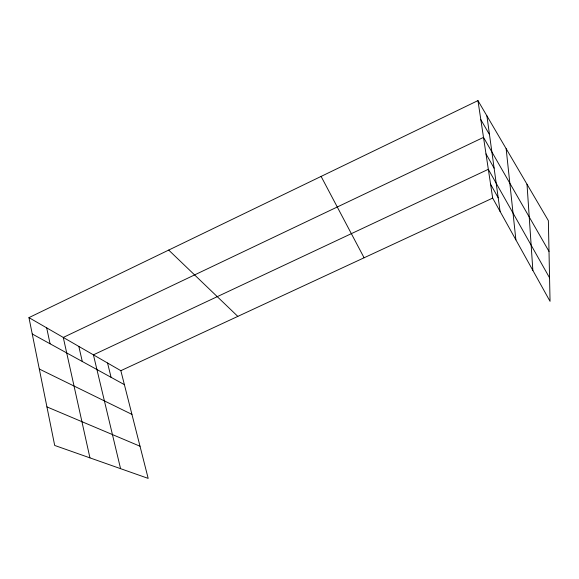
<?xml version="1.0" encoding="UTF-8"?>
<svg xmlns="http://www.w3.org/2000/svg" width="579" height="579" viewBox="0 0 579 579"><rect width="100%" height="100%" fill="white"/><g stroke="black" fill="none" stroke-linecap="round" stroke-linejoin="round"><path stroke-width="0.87" d="M28.95 317.618L120.845 370.683L148.181 478.392L54.694 445.446L28.95 317.618L477.95 100.608L548.364 220.65L550.05 301.341L492.678 198.098L477.95 100.608M120.845 370.683L492.678 198.098M46.928 406.885L140.024 446.235M39.307 369.033L131.94 414.39M32.243 333.982L124.391 384.644M168.699 250.077L237.817 316.387M480.831 119.665L489.487 134.581M549.008 251.416L483.508 137.382L63.277 337.441L89.94 457.866M485.998 153.891L494.111 168.149M549.558 277.811L488.329 169.314L93.414 354.84L120.57 468.664M490.572 184.18L498.208 197.808M321.106 176.414L364.097 257.778M107.549 363.004L111.081 377.327M78.824 346.416L82.298 361.499M46.689 327.859L50.062 343.774M486.903 115.865L500.082 211.429M506.14 148.665L515.889 239.865M527.013 184.245L532.861 270.407"/></g></svg>
